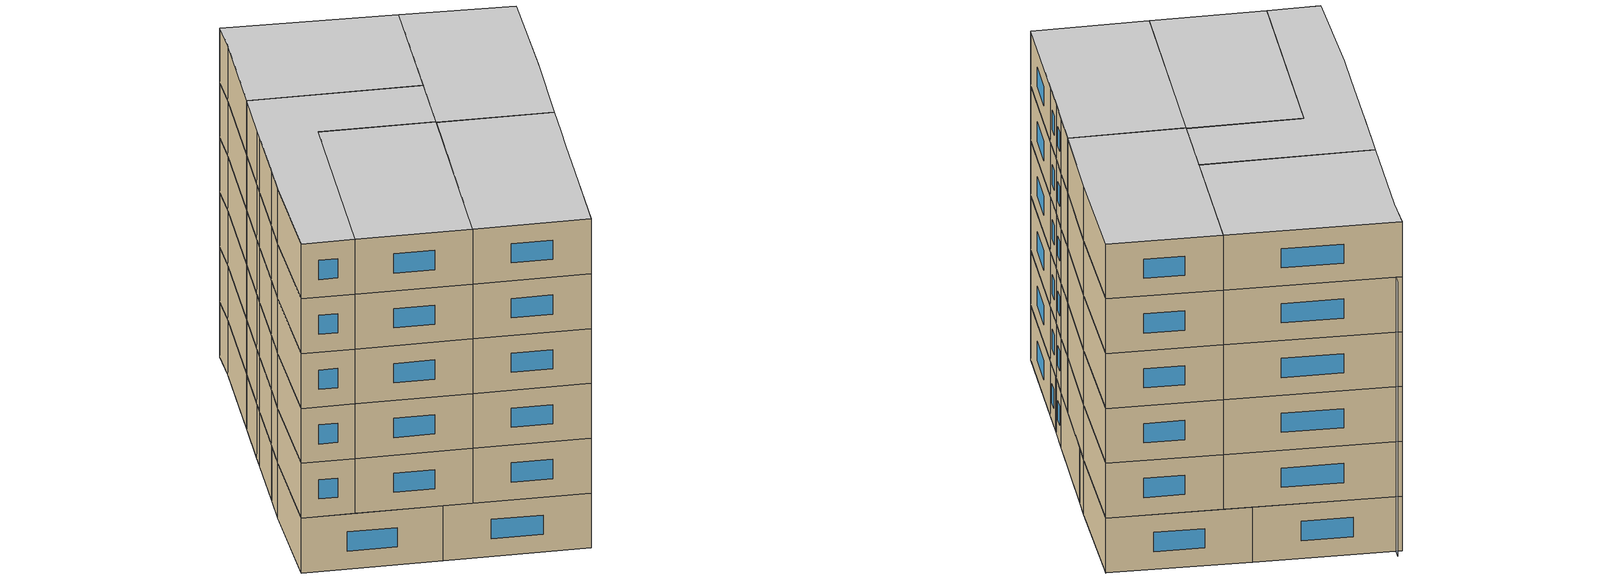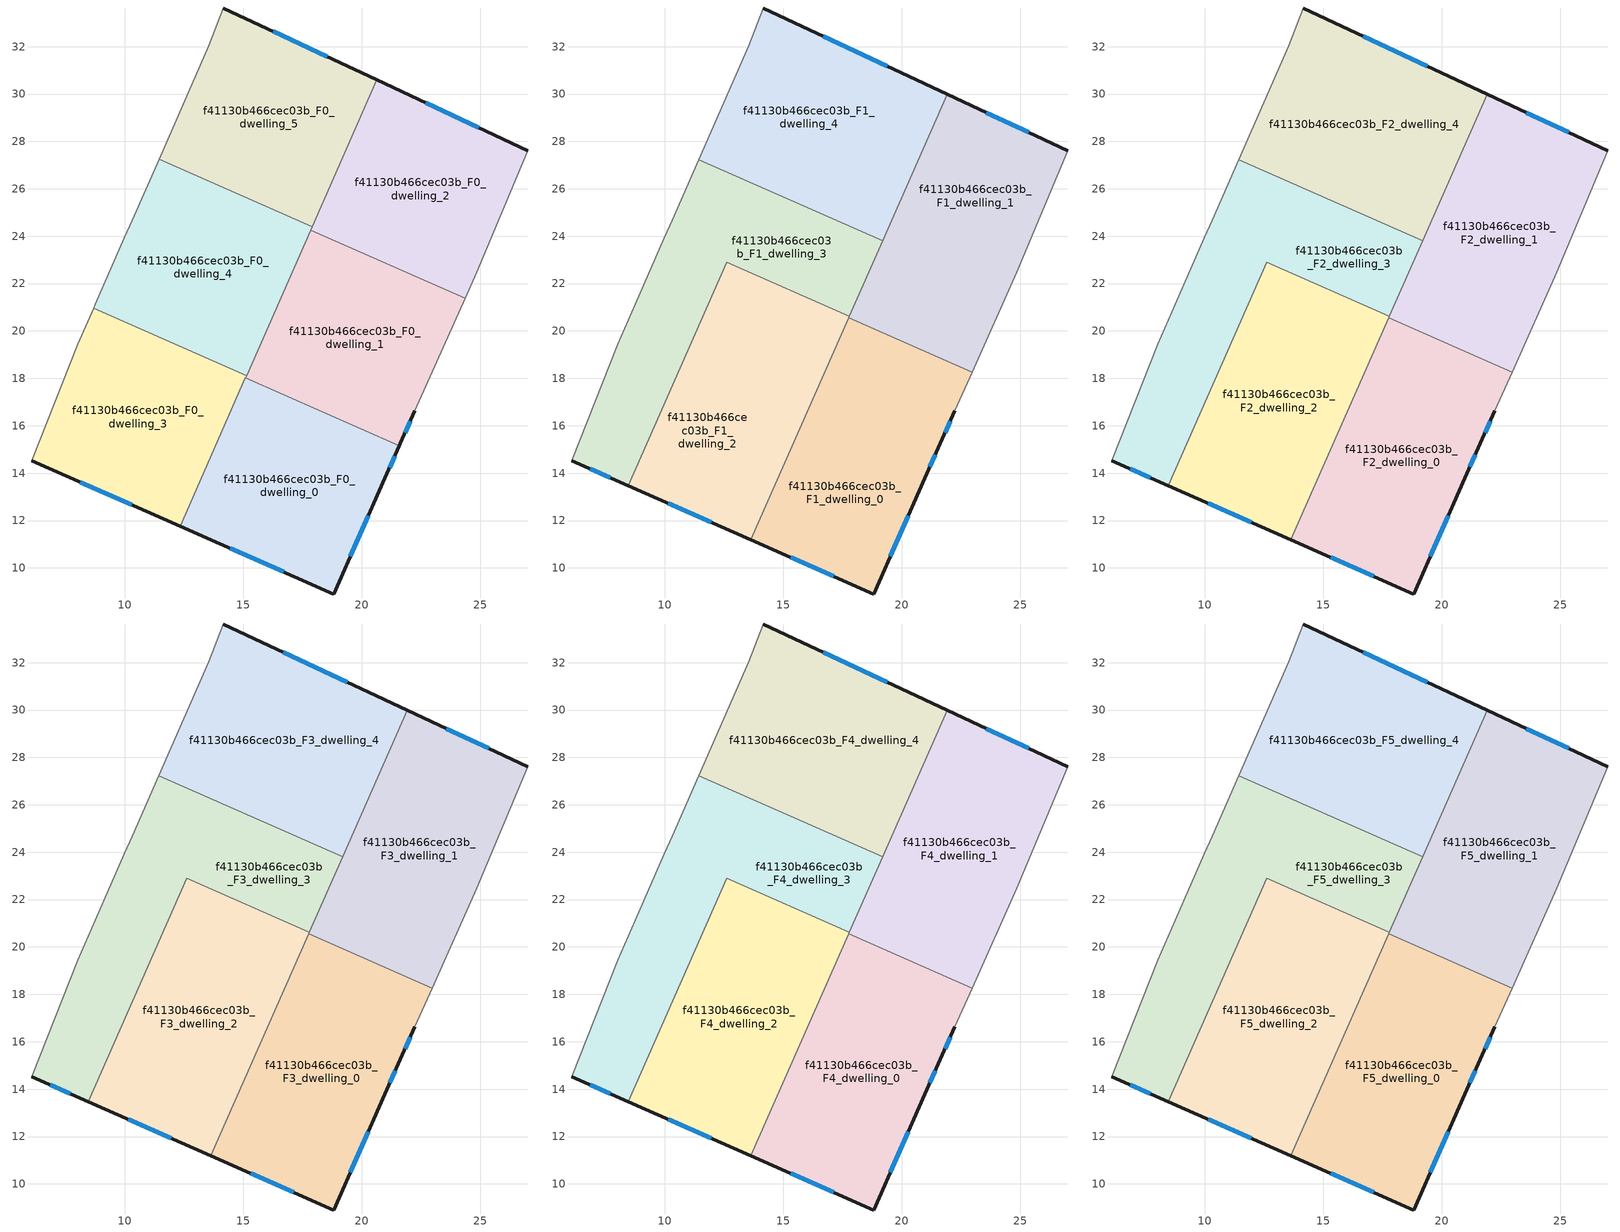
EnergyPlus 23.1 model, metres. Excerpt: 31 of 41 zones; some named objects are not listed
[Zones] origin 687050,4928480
f41130b466cec03b_F0_dwelling_0
 floor ground (EU_floor_Construction): 21.59,15.16 20.98,13.78 18.83,8.9 12.34,11.76 15.1,18.02 z0
 wall outside (EU_wall_Construction): 12.34,11.76 18.83,8.9 20.98,13.78 21.59,15.16 z0:3
 wall to f41130b466cec03b_F0_dwelling_1 (EU_wall_Construction): 21.59,15.16 15.1,18.02 z0:3
 wall to f41130b466cec03b_F0_dwelling_3 (EU_wall_Construction): 15.1,18.02 12.34,11.76 z0:3
 window (EU_Window_Construction): 21.18,14.23 21.39,14.71 / 19.53,10.49 20.28,12.19 / 14.45,10.83 16.72,9.83 z0.98:2.02
f41130b466cec03b_F0_dwelling_1
 floor ground (EU_floor_Construction): 24.37,21.39 22.25,16.63 21.64,15.27 21.59,15.16 15.1,18.02 17.85,24.26 z0
 wall outside (EU_wall_Construction): 21.59,15.16 21.64,15.27 22.25,16.63 z0:3
 wall to f41130b466cec03b_F0_dwelling_2 (EU_wall_Construction): 24.37,21.39 17.85,24.26 z0:3
 wall adiabatic (EU_wall_Construction): 22.25,16.63 24.37,21.39 z0:3
 wall to f41130b466cec03b_F0_dwelling_4 (EU_wall_Construction): 17.85,24.26 15.15,18.12 z0:3
 wall to f41130b466cec03b_F0_dwelling_3 (EU_wall_Construction): 15.15,18.12 15.1,18.02 z0:3
 window (EU_Window_Construction): 21.84,15.71 22.05,16.19 z0.98:2.02
f41130b466cec03b_F0_dwelling_2
 floor ground (EU_floor_Construction): 27.01,27.61 24.85,22.48 24.37,21.39 17.85,24.26 20.65,30.59 z0
 wall outside (EU_wall_Construction): 27.01,27.61 20.65,30.59 z0:3
 wall adiabatic (EU_wall_Construction): 24.37,21.39 24.85,22.48 27.01,27.61 z0:3
 wall to f41130b466cec03b_F0_dwelling_5 (EU_wall_Construction): 20.65,30.59 17.92,24.4 z0:3
 wall to f41130b466cec03b_F0_dwelling_4 (EU_wall_Construction): 17.92,24.4 17.85,24.26 z0:3
 window (EU_Window_Construction): 24.94,28.58 22.72,29.62 z0.98:2.02
f41130b466cec03b_F0_dwelling_3
 floor ground (EU_floor_Construction): 15.15,18.12 12.34,11.76 6.08,14.52 8.02,19.45 8.69,20.96 z0
 wall outside (EU_wall_Construction): 6.08,14.52 12.34,11.76 z0:3
 wall adiabatic (EU_wall_Construction): 8.69,20.96 8.02,19.45 6.08,14.52 z0:3
 wall to f41130b466cec03b_F0_dwelling_4 (EU_wall_Construction): 15.15,18.12 8.69,20.96 z0:3
 window (EU_Window_Construction): 8.12,13.62 10.31,12.66 z0.98:2.02
f41130b466cec03b_F0_dwelling_4
 floor ground (EU_floor_Construction): 17.92,24.4 15.15,18.12 8.69,20.96 8.76,21.12 9.99,23.94 10.32,24.68 11.45,27.25 z0
 wall adiabatic (EU_wall_Construction): 11.45,27.25 10.32,24.68 9.99,23.94 8.76,21.12 8.69,20.96 z0:3
 wall to f41130b466cec03b_F0_dwelling_5 (EU_wall_Construction): 17.92,24.4 11.45,27.25 z0:3
f41130b466cec03b_F0_dwelling_5
 floor ground (EU_floor_Construction): 20.65,30.59 17.92,24.4 11.45,27.25 13.55,32.03 14.17,33.63 z0
 wall outside (EU_wall_Construction): 20.65,30.59 14.17,33.63 z0:3
 wall adiabatic (EU_wall_Construction): 14.17,33.63 13.55,32.03 11.45,27.25 z0:3
 window (EU_Window_Construction): 18.54,31.58 16.28,32.64 z0.98:2.02
f41130b466cec03b_F1_dwelling_0
 floor to f41130b466cec03b_F0_dwelling_0 (EU_floor_Construction): 21.59,15.16 20.98,13.78 18.83,8.9 13.64,11.19 16.4,17.45 z3
 floor to f41130b466cec03b_F0_dwelling_1 (EU_floor_Construction): 22.98,18.27 22.25,16.63 21.64,15.27 21.59,15.16 16.4,17.45 17.77,20.56 z3
 wall outside (EU_wall_Construction): 13.64,11.19 18.83,8.9 20.98,13.78 21.64,15.27 22.25,16.63 z3:6
 wall to f41130b466cec03b_F1_dwelling_1 (EU_wall_Construction): 22.98,18.26 17.77,20.56 z3:6
 wall adiabatic (EU_wall_Construction): 22.25,16.63 22.98,18.26 z3:6
 wall to f41130b466cec03b_F1_dwelling_2 (EU_wall_Construction): 17.77,20.56 13.64,11.19 z3:6
 window (EU_Window_Construction): 21.2,14.26 21.43,14.79 / 19.53,10.49 20.28,12.19 / 15.33,10.45 17.14,9.64 / 21.84,15.71 22.05,16.19 z3.98:5.02
f41130b466cec03b_F1_dwelling_1
 floor to f41130b466cec03b_F0_dwelling_1 (EU_floor_Construction): 24.37,21.39 22.98,18.27 17.77,20.56 19.15,23.69 z3
 floor to f41130b466cec03b_F0_dwelling_2 (EU_floor_Construction): 27.01,27.61 24.85,22.48 24.37,21.39 19.15,23.69 21.93,29.99 z3
 wall outside (EU_wall_Construction): 27.01,27.61 21.93,29.99 z3:6
 wall adiabatic (EU_wall_Construction): 22.98,18.26 24.85,22.48 27.01,27.61 z3:6
 wall to f41130b466cec03b_F1_dwelling_4 (EU_wall_Construction): 21.93,29.99 19.2,23.82 z3:6
 wall to f41130b466cec03b_F1_dwelling_3 (EU_wall_Construction): 19.2,23.82 17.8,20.62 z3:6
 wall to f41130b466cec03b_F1_dwelling_2 (EU_wall_Construction): 17.8,20.62 17.77,20.56 z3:6
 window (EU_Window_Construction): 25.36,28.39 23.58,29.22 z3.98:5.02
f41130b466cec03b_F1_dwelling_2
 floor to f41130b466cec03b_F0_dwelling_3 (EU_floor_Construction): 15.15,18.12 12.34,11.76 8.47,13.47 11.28,19.83 z3
 floor to f41130b466cec03b_F0_dwelling_0 (EU_floor_Construction): 16.4,17.45 13.64,11.19 12.34,11.76 15.1,18.02 z3
 floor to f41130b466cec03b_F0_dwelling_4 (EU_floor_Construction): 16.5,21.19 15.15,18.12 11.28,19.83 12.63,22.9 z3
 floor to f41130b466cec03b_F0_dwelling_1 (EU_floor_Construction): 17.8,20.62 16.4,17.45 15.1,18.02 16.5,21.19 z3
 wall outside (EU_wall_Construction): 8.47,13.47 13.64,11.19 z3:6
 wall to f41130b466cec03b_F1_dwelling_3 (EU_wall_Construction): 17.8,20.62 12.63,22.9 8.47,13.47 z3:6
 window (EU_Window_Construction): 10.15,12.73 11.96,11.93 z3.98:5.02
f41130b466cec03b_F1_dwelling_3
 floor to f41130b466cec03b_F0_dwelling_4 (EU_floor_Construction): 17.91,24.39 16.5,21.19 12.63,22.9 11.28,19.83 8.69,20.96 8.76,21.12 9.99,23.94 10.32,24.68 11.45,27.24 z3
 floor to f41130b466cec03b_F0_dwelling_3 (EU_floor_Construction): 11.28,19.83 8.47,13.47 6.08,14.52 8.02,19.45 8.69,20.96 z3
 floor to f41130b466cec03b_F0_dwelling_1 (EU_floor_Construction): 19.15,23.69 17.8,20.62 16.5,21.19 17.85,24.26 z3
 floor to f41130b466cec03b_F0_dwelling_2 (EU_floor_Construction): 19.2,23.82 19.15,23.69 17.85,24.26 17.91,24.39 z3
 wall outside (EU_wall_Construction): 6.08,14.52 8.47,13.47 z3:6
 wall adiabatic (EU_wall_Construction): 11.45,27.24 10.32,24.68 9.99,23.94 8.76,21.12 8.02,19.45 6.08,14.52 z3:6
 wall to f41130b466cec03b_F1_dwelling_4 (EU_wall_Construction): 19.2,23.82 11.45,27.24 z3:6
 window (EU_Window_Construction): 6.86,14.18 7.7,13.81 z3.98:5.02
f41130b466cec03b_F1_dwelling_4
 floor to f41130b466cec03b_F0_dwelling_2 (EU_floor_Construction): 21.93,29.99 19.2,23.82 17.91,24.39 20.65,30.59 z3
 floor to f41130b466cec03b_F0_dwelling_5 (EU_floor_Construction): 20.65,30.59 17.92,24.4 11.45,27.25 13.55,32.03 14.17,33.63 z3
 floor to f41130b466cec03b_F0_dwelling_4 (EU_floor_Construction): 17.92,24.4 17.91,24.39 11.45,27.24 11.45,27.25 z3
 wall outside (EU_wall_Construction): 21.93,29.99 14.17,33.63 z3:6
 wall adiabatic (EU_wall_Construction): 14.17,33.63 13.55,32.03 11.45,27.24 z3:6
 window (EU_Window_Construction): 19.41,31.18 16.69,32.45 z3.98:5.02
f41130b466cec03b_F2_dwelling_0
 floor to f41130b466cec03b_F1_dwelling_0 (EU_floor_Construction): 22.98,18.26 22.25,16.63 21.64,15.27 20.98,13.78 18.83,8.9 13.64,11.19 17.77,20.56 z6
 wall outside (EU_wall_Construction): 13.64,11.19 18.83,8.9 20.98,13.78 21.64,15.27 22.25,16.63 z6:9
 wall to f41130b466cec03b_F2_dwelling_1 (EU_wall_Construction): 22.98,18.26 17.77,20.56 z6:9
 wall adiabatic (EU_wall_Construction): 22.25,16.63 22.98,18.26 z6:9
 wall to f41130b466cec03b_F2_dwelling_2 (EU_wall_Construction): 17.77,20.56 13.64,11.19 z6:9
 window (EU_Window_Construction): 21.2,14.26 21.43,14.79 / 19.53,10.49 20.28,12.19 / 15.33,10.45 17.14,9.64 / 21.84,15.71 22.05,16.19 z6.98:8.02
f41130b466cec03b_F2_dwelling_1
 floor to f41130b466cec03b_F1_dwelling_1 (EU_floor_Construction): 27.01,27.61 24.85,22.48 22.98,18.26 17.77,20.56 21.93,29.99 z6
 wall outside (EU_wall_Construction): 27.01,27.61 21.93,29.99 z6:9
 wall adiabatic (EU_wall_Construction): 22.98,18.26 24.85,22.48 27.01,27.61 z6:9
 wall to f41130b466cec03b_F2_dwelling_4 (EU_wall_Construction): 21.93,29.99 19.2,23.82 z6:9
 wall to f41130b466cec03b_F2_dwelling_3 (EU_wall_Construction): 19.2,23.82 17.8,20.62 z6:9
 wall to f41130b466cec03b_F2_dwelling_2 (EU_wall_Construction): 17.8,20.62 17.77,20.56 z6:9
 window (EU_Window_Construction): 25.36,28.39 23.58,29.22 z6.98:8.02
f41130b466cec03b_F2_dwelling_2
 floor to f41130b466cec03b_F1_dwelling_2 (EU_floor_Construction): 17.8,20.62 13.64,11.19 8.47,13.47 12.63,22.9 z6
 wall outside (EU_wall_Construction): 8.47,13.47 13.64,11.19 z6:9
 wall to f41130b466cec03b_F2_dwelling_3 (EU_wall_Construction): 17.8,20.62 12.63,22.9 8.47,13.47 z6:9
 window (EU_Window_Construction): 10.15,12.73 11.96,11.93 z6.98:8.02
f41130b466cec03b_F2_dwelling_3
 floor to f41130b466cec03b_F1_dwelling_3 (EU_floor_Construction): 19.2,23.82 17.8,20.62 12.63,22.9 8.47,13.47 6.08,14.52 8.02,19.45 8.76,21.12 9.99,23.94 10.32,24.68 11.45,27.24 z6
 wall outside (EU_wall_Construction): 6.08,14.52 8.47,13.47 z6:9
 wall adiabatic (EU_wall_Construction): 11.45,27.24 10.32,24.68 9.99,23.94 8.76,21.12 8.02,19.45 6.08,14.52 z6:9
 wall to f41130b466cec03b_F2_dwelling_4 (EU_wall_Construction): 19.2,23.82 11.45,27.24 z6:9
 window (EU_Window_Construction): 6.86,14.18 7.7,13.81 z6.98:8.02
f41130b466cec03b_F2_dwelling_4
 floor to f41130b466cec03b_F1_dwelling_4 (EU_floor_Construction): 21.93,29.99 19.2,23.82 11.45,27.24 13.55,32.03 14.17,33.63 z6
 wall outside (EU_wall_Construction): 21.93,29.99 14.17,33.63 z6:9
 wall adiabatic (EU_wall_Construction): 14.17,33.63 13.55,32.03 11.45,27.24 z6:9
 window (EU_Window_Construction): 19.41,31.18 16.69,32.45 z6.98:8.02
f41130b466cec03b_F3_dwelling_0
 floor to f41130b466cec03b_F2_dwelling_0 (EU_floor_Construction): 22.98,18.26 22.25,16.63 21.64,15.27 20.98,13.78 18.83,8.9 13.64,11.19 17.77,20.56 z9
 wall outside (EU_wall_Construction): 13.64,11.19 18.83,8.9 20.98,13.78 21.64,15.27 22.25,16.63 z9:12
 wall to f41130b466cec03b_F3_dwelling_1 (EU_wall_Construction): 22.98,18.26 17.77,20.56 z9:12
 wall adiabatic (EU_wall_Construction): 22.25,16.63 22.98,18.26 z9:12
 wall to f41130b466cec03b_F3_dwelling_2 (EU_wall_Construction): 17.77,20.56 13.64,11.19 z9:12
 window (EU_Window_Construction): 21.2,14.26 21.43,14.79 / 19.53,10.49 20.28,12.19 / 15.33,10.45 17.14,9.64 / 21.84,15.71 22.05,16.19 z9.98:11.02
f41130b466cec03b_F3_dwelling_1
 floor to f41130b466cec03b_F2_dwelling_1 (EU_floor_Construction): 27.01,27.61 24.85,22.48 22.98,18.26 17.77,20.56 21.93,29.99 z9
 wall outside (EU_wall_Construction): 27.01,27.61 21.93,29.99 z9:12
 wall adiabatic (EU_wall_Construction): 22.98,18.26 24.85,22.48 27.01,27.61 z9:12
 wall to f41130b466cec03b_F3_dwelling_4 (EU_wall_Construction): 21.93,29.99 19.2,23.82 z9:12
 wall to f41130b466cec03b_F3_dwelling_3 (EU_wall_Construction): 19.2,23.82 17.8,20.62 z9:12
 wall to f41130b466cec03b_F3_dwelling_2 (EU_wall_Construction): 17.8,20.62 17.77,20.56 z9:12
 window (EU_Window_Construction): 25.36,28.39 23.58,29.22 z9.98:11.02
f41130b466cec03b_F3_dwelling_2
 floor to f41130b466cec03b_F2_dwelling_2 (EU_floor_Construction): 17.8,20.62 13.64,11.19 8.47,13.47 12.63,22.9 z9
 wall outside (EU_wall_Construction): 8.47,13.47 13.64,11.19 z9:12
 wall to f41130b466cec03b_F3_dwelling_3 (EU_wall_Construction): 17.8,20.62 12.63,22.9 8.47,13.47 z9:12
 window (EU_Window_Construction): 10.15,12.73 11.96,11.93 z9.98:11.02
f41130b466cec03b_F3_dwelling_3
 floor to f41130b466cec03b_F2_dwelling_3 (EU_floor_Construction): 19.2,23.82 17.8,20.62 12.63,22.9 8.47,13.47 6.08,14.52 8.02,19.45 8.76,21.12 9.99,23.94 10.32,24.68 11.45,27.24 z9
 wall outside (EU_wall_Construction): 6.08,14.52 8.47,13.47 z9:12
 wall adiabatic (EU_wall_Construction): 11.45,27.24 10.32,24.68 9.99,23.94 8.76,21.12 8.02,19.45 6.08,14.52 z9:12
 wall to f41130b466cec03b_F3_dwelling_4 (EU_wall_Construction): 19.2,23.82 11.45,27.24 z9:12
 window (EU_Window_Construction): 6.86,14.18 7.7,13.81 z9.98:11.02
f41130b466cec03b_F3_dwelling_4
 floor to f41130b466cec03b_F2_dwelling_4 (EU_floor_Construction): 21.93,29.99 19.2,23.82 11.45,27.24 13.55,32.03 14.17,33.63 z9
 wall outside (EU_wall_Construction): 21.93,29.99 14.17,33.63 z9:12
 wall adiabatic (EU_wall_Construction): 14.17,33.63 13.55,32.03 11.45,27.24 z9:12
 window (EU_Window_Construction): 19.41,31.18 16.69,32.45 z9.98:11.02
f41130b466cec03b_F4_dwelling_0
 floor to f41130b466cec03b_F3_dwelling_0 (EU_floor_Construction): 22.98,18.26 22.25,16.63 21.64,15.27 20.98,13.78 18.83,8.9 13.64,11.19 17.77,20.56 z12
 wall outside (EU_wall_Construction): 13.64,11.19 18.83,8.9 20.98,13.78 21.64,15.27 22.25,16.63 z12:15
 wall to f41130b466cec03b_F4_dwelling_1 (EU_wall_Construction): 22.98,18.26 17.77,20.56 z12:15
 wall adiabatic (EU_wall_Construction): 22.25,16.63 22.98,18.26 z12:15
 wall to f41130b466cec03b_F4_dwelling_2 (EU_wall_Construction): 17.77,20.56 13.64,11.19 z12:15
 window (EU_Window_Construction): 21.2,14.26 21.43,14.79 / 19.53,10.49 20.28,12.19 / 15.33,10.45 17.14,9.64 / 21.84,15.71 22.05,16.19 z12.98:14.02
f41130b466cec03b_F4_dwelling_1
 floor to f41130b466cec03b_F3_dwelling_1 (EU_floor_Construction): 27.01,27.61 24.85,22.48 22.98,18.26 17.77,20.56 21.93,29.99 z12
 wall outside (EU_wall_Construction): 27.01,27.61 21.93,29.99 z12:15
 wall adiabatic (EU_wall_Construction): 22.98,18.26 24.85,22.48 27.01,27.61 z12:15
 wall to f41130b466cec03b_F4_dwelling_4 (EU_wall_Construction): 21.93,29.99 19.2,23.82 z12:15
 wall to f41130b466cec03b_F4_dwelling_3 (EU_wall_Construction): 19.2,23.82 17.8,20.62 z12:15
 wall to f41130b466cec03b_F4_dwelling_2 (EU_wall_Construction): 17.8,20.62 17.77,20.56 z12:15
 window (EU_Window_Construction): 25.36,28.39 23.58,29.22 z12.98:14.02
f41130b466cec03b_F4_dwelling_2
 floor to f41130b466cec03b_F3_dwelling_2 (EU_floor_Construction): 17.8,20.62 13.64,11.19 8.47,13.47 12.63,22.9 z12
 wall outside (EU_wall_Construction): 8.47,13.47 13.64,11.19 z12:15
 wall to f41130b466cec03b_F4_dwelling_3 (EU_wall_Construction): 17.8,20.62 12.63,22.9 8.47,13.47 z12:15
 window (EU_Window_Construction): 10.15,12.73 11.96,11.93 z12.98:14.02
f41130b466cec03b_F4_dwelling_3
 floor to f41130b466cec03b_F3_dwelling_3 (EU_floor_Construction): 19.2,23.82 17.8,20.62 12.63,22.9 8.47,13.47 6.08,14.52 8.02,19.45 8.76,21.12 9.99,23.94 10.32,24.68 11.45,27.24 z12
 wall outside (EU_wall_Construction): 6.08,14.52 8.47,13.47 z12:15
 wall adiabatic (EU_wall_Construction): 11.45,27.24 10.32,24.68 9.99,23.94 8.76,21.12 8.02,19.45 6.08,14.52 z12:15
 wall to f41130b466cec03b_F4_dwelling_4 (EU_wall_Construction): 19.2,23.82 11.45,27.24 z12:15
 window (EU_Window_Construction): 6.86,14.18 7.7,13.81 z12.98:14.02
f41130b466cec03b_F4_dwelling_4
 floor to f41130b466cec03b_F3_dwelling_4 (EU_floor_Construction): 21.93,29.99 19.2,23.82 11.45,27.24 13.55,32.03 14.17,33.63 z12
 wall outside (EU_wall_Construction): 21.93,29.99 14.17,33.63 z12:15
 wall adiabatic (EU_wall_Construction): 14.17,33.63 13.55,32.03 11.45,27.24 z12:15
 window (EU_Window_Construction): 19.41,31.18 16.69,32.45 z12.98:14.02
f41130b466cec03b_F5_dwelling_0
 floor to f41130b466cec03b_F4_dwelling_0 (EU_floor_Construction): 22.98,18.26 22.25,16.63 21.64,15.27 20.98,13.78 18.83,8.9 13.64,11.19 17.77,20.56 z15
 wall outside (EU_wall_Construction): 13.64,11.19 18.83,8.9 20.98,13.78 21.64,15.27 22.25,16.63 z15:18
 wall to f41130b466cec03b_F5_dwelling_1 (EU_wall_Construction): 22.98,18.26 17.77,20.56 z15:18
 wall adiabatic (EU_wall_Construction): 22.25,16.63 22.98,18.26 z15:18
 wall to f41130b466cec03b_F5_dwelling_2 (EU_wall_Construction): 17.77,20.56 13.64,11.19 z15:18
 window (EU_Window_Construction): 21.2,14.26 21.43,14.79 / 19.53,10.49 20.28,12.19 / 15.33,10.45 17.14,9.64 / 21.84,15.71 22.05,16.19 z15.98:17.02
 ceiling to f41130b466cec03b_F6_dwelling_0 (EU_floor_Construction): 18.83,8.9 20.98,13.78 21.64,15.27 22.25,16.63 22.98,18.26 17.77,20.56 13.64,11.19 z18
f41130b466cec03b_F5_dwelling_1
 floor to f41130b466cec03b_F4_dwelling_1 (EU_floor_Construction): 27.01,27.61 24.85,22.48 22.98,18.26 17.77,20.56 21.93,29.99 z15
 wall outside (EU_wall_Construction): 27.01,27.61 21.93,29.99 z15:18
 wall adiabatic (EU_wall_Construction): 22.98,18.26 24.85,22.48 27.01,27.61 z15:18
 wall to f41130b466cec03b_F5_dwelling_4 (EU_wall_Construction): 21.93,29.99 19.2,23.82 z15:18
 wall to f41130b466cec03b_F5_dwelling_3 (EU_wall_Construction): 19.2,23.82 17.8,20.62 z15:18
 wall to f41130b466cec03b_F5_dwelling_2 (EU_wall_Construction): 17.8,20.62 17.77,20.56 z15:18
 window (EU_Window_Construction): 25.36,28.39 23.58,29.22 z15.98:17.02
 ceiling to f41130b466cec03b_F6_dwelling_1 (EU_floor_Construction): 22.98,18.26 24.85,22.48 27.01,27.61 21.93,29.99 17.77,20.56 z18
f41130b466cec03b_F5_dwelling_2
 floor to f41130b466cec03b_F4_dwelling_2 (EU_floor_Construction): 17.8,20.62 13.64,11.19 8.47,13.47 12.63,22.9 z15
 wall outside (EU_wall_Construction): 8.47,13.47 13.64,11.19 z15:18
 wall to f41130b466cec03b_F5_dwelling_3 (EU_wall_Construction): 17.8,20.62 12.63,22.9 8.47,13.47 z15:18
 window (EU_Window_Construction): 10.15,12.73 11.96,11.93 z15.98:17.02
 ceiling to f41130b466cec03b_F6_dwelling_2 (EU_floor_Construction): 13.64,11.19 17.8,20.62 12.63,22.9 8.47,13.47 z18
f41130b466cec03b_F5_dwelling_3
 floor to f41130b466cec03b_F4_dwelling_3 (EU_floor_Construction): 19.2,23.82 17.8,20.62 12.63,22.9 8.47,13.47 6.08,14.52 8.02,19.45 8.76,21.12 9.99,23.94 10.32,24.68 11.45,27.24 z15
 wall outside (EU_wall_Construction): 6.08,14.52 8.47,13.47 z15:18
 wall adiabatic (EU_wall_Construction): 11.45,27.24 10.32,24.68 9.99,23.94 8.76,21.12 8.02,19.45 6.08,14.52 z15:18
 wall to f41130b466cec03b_F5_dwelling_4 (EU_wall_Construction): 19.2,23.82 11.45,27.24 z15:18
 window (EU_Window_Construction): 6.86,14.18 7.7,13.81 z15.98:17.02
 ceiling to f41130b466cec03b_F6_dwelling_3 (EU_floor_Construction): 17.8,20.62 19.2,23.82 11.45,27.24 10.32,24.68 9.99,23.94 8.76,21.12 8.02,19.45 6.08,14.52 8.47,13.47 12.63,22.9 z18
f41130b466cec03b_F5_dwelling_4
 floor to f41130b466cec03b_F4_dwelling_4 (EU_floor_Construction): 21.93,29.99 19.2,23.82 11.45,27.24 13.55,32.03 14.17,33.63 z15
 wall outside (EU_wall_Construction): 21.93,29.99 14.17,33.63 z15:18
 wall adiabatic (EU_wall_Construction): 14.17,33.63 13.55,32.03 11.45,27.24 z15:18
 window (EU_Window_Construction): 19.41,31.18 16.69,32.45 z15.98:17.02
 ceiling to f41130b466cec03b_F6_dwelling_4 (EU_floor_Construction): 19.2,23.82 21.93,29.99 14.17,33.63 13.55,32.03 11.45,27.24 z18
shading: 22.07,16.71 27.01,27.61 / 14.64,33.95 6.08,14.52 z0:15
[Building]
EU S2 Campaign: North Axis=0; Terrain=City; Solar Distribution=FullExterior
[Site:Location]
Bologna: Latitude=44.5; Longitude=11.25; Time Zone=1; Elevation=37
[SizingPeriod:WeatherFileDays]
AnnualSizingPeriod: Begin Month=1; Begin Day of Month=1; End Month=12; End Day of Month=31; Day of Week for Start Day=Monday; Use Weather File Daylight Saving Period=No; Use Weather File Rain and Snow Indicators=No
[MATERIAL]
EU_InternalMass_Material: Roughness=MediumRough; Thickness=0.1; Conductivity=1; Density=1800; Specific Heat=900; Thermal Absorptance=0.9; Solar Absorptance=0.7; Visible Absorptance=0.7
[MATERIAL:NOMASS] Roughness=MediumRough; Thermal Absorptance=0.9; Solar Absorptance=0.7; Visible Absorptance=0.7
Name | Thermal Resistance
EU_wall_NoMass | 0.905828
EU_floor_NoMass | 0.67114
[WINDOWMATERIAL:SIMPLEGLAZINGSYSTEM]
EU_Window_SimpleGlazing: UFactor=4.52486; Solar Heat Gain Coefficient=0.85; Visible Transmittance=0.85
[CONSTRUCTION]
EU_wall_Construction: EU_wall_NoMass
EU_floor_Construction: EU_floor_NoMass
EU_Window_Construction: EU_Window_SimpleGlazing
EU_InternalMass_Construction: EU_InternalMass_Material
[ZONE] Type=1; Multiplier=1; Ceiling Height=autocalculate; Floor Area=autocalculate; Part of Total Floor Area=Yes
Name | Volume
f41130b466cec03b_F0_dwelling_0 | 145.415
f41130b466cec03b_F1_dwelling_0; f41130b466cec03b_F2_dwelling_0; f41130b466cec03b_F3_dwelling_0; f41130b466cec03b_F4_dwelling_0; f41130b466cec03b_F5_dwelling_0 | 174.505
f41130b466cec03b_F0_dwelling_1 | 145.414
f41130b466cec03b_F1_dwelling_1; f41130b466cec03b_F2_dwelling_1; f41130b466cec03b_F3_dwelling_1; f41130b466cec03b_F4_dwelling_1; f41130b466cec03b_F5_dwelling_1 | 174.495
f41130b466cec03b_F0_dwelling_2 | 145.418
f41130b466cec03b_F1_dwelling_2; f41130b466cec03b_F2_dwelling_2; f41130b466cec03b_F3_dwelling_2; f41130b466cec03b_F4_dwelling_2; f41130b466cec03b_F5_dwelling_2 | 174.511
f41130b466cec03b_F0_dwelling_3 | 145.429
f41130b466cec03b_F1_dwelling_3; f41130b466cec03b_F2_dwelling_3; f41130b466cec03b_F3_dwelling_3; f41130b466cec03b_F4_dwelling_3; f41130b466cec03b_F5_dwelling_3 | 174.5
f41130b466cec03b_F0_dwelling_4; f41130b466cec03b_F0_dwelling_5 | 145.427
f41130b466cec03b_F1_dwelling_4; f41130b466cec03b_F2_dwelling_4; f41130b466cec03b_F3_dwelling_4; f41130b466cec03b_F4_dwelling_4; f41130b466cec03b_F5_dwelling_4 | 174.507
[INTERNALMASS] Construction=EU_InternalMass_Construction
Name | Zone or ZoneList | Surface Area
f41130b466cec03b_F0_dwelling_0_EU_InternalMass | f41130b466cec03b_F0_dwelling_0 | 48.4717
f41130b466cec03b_F0_dwelling_1_EU_InternalMass | f41130b466cec03b_F0_dwelling_1 | 48.4714
f41130b466cec03b_F0_dwelling_2_EU_InternalMass | f41130b466cec03b_F0_dwelling_2 | 48.4726
f41130b466cec03b_F0_dwelling_3_EU_InternalMass | f41130b466cec03b_F0_dwelling_3 | 48.4761
f41130b466cec03b_F0_dwelling_4_EU_InternalMass | f41130b466cec03b_F0_dwelling_4 | 48.4763
f41130b466cec03b_F0_dwelling_5_EU_InternalMass | f41130b466cec03b_F0_dwelling_5 | 48.4758
f41130b466cec03b_F1_dwelling_0_EU_InternalMass | f41130b466cec03b_F1_dwelling_0 | 58.1692
f41130b466cec03b_F1_dwelling_1_EU_InternalMass | f41130b466cec03b_F1_dwelling_1 | 58.1653
f41130b466cec03b_F1_dwelling_2_EU_InternalMass | f41130b466cec03b_F1_dwelling_2 | 58.1724
f41130b466cec03b_F1_dwelling_3_EU_InternalMass | f41130b466cec03b_F1_dwelling_3 | 58.1665
f41130b466cec03b_F1_dwelling_4_EU_InternalMass | f41130b466cec03b_F1_dwelling_4 | 58.1682
f41130b466cec03b_F2_dwelling_0_EU_InternalMass | f41130b466cec03b_F2_dwelling_0 | 58.1692
f41130b466cec03b_F2_dwelling_1_EU_InternalMass | f41130b466cec03b_F2_dwelling_1 | 58.1653
f41130b466cec03b_F2_dwelling_2_EU_InternalMass | f41130b466cec03b_F2_dwelling_2 | 58.1724
f41130b466cec03b_F2_dwelling_3_EU_InternalMass | f41130b466cec03b_F2_dwelling_3 | 58.1665
f41130b466cec03b_F2_dwelling_4_EU_InternalMass | f41130b466cec03b_F2_dwelling_4 | 58.1682
f41130b466cec03b_F3_dwelling_0_EU_InternalMass | f41130b466cec03b_F3_dwelling_0 | 58.1692
f41130b466cec03b_F3_dwelling_1_EU_InternalMass | f41130b466cec03b_F3_dwelling_1 | 58.1653
f41130b466cec03b_F3_dwelling_2_EU_InternalMass | f41130b466cec03b_F3_dwelling_2 | 58.1724
f41130b466cec03b_F3_dwelling_3_EU_InternalMass | f41130b466cec03b_F3_dwelling_3 | 58.1665
f41130b466cec03b_F3_dwelling_4_EU_InternalMass | f41130b466cec03b_F3_dwelling_4 | 58.1682
f41130b466cec03b_F4_dwelling_0_EU_InternalMass | f41130b466cec03b_F4_dwelling_0 | 58.1692
f41130b466cec03b_F4_dwelling_1_EU_InternalMass | f41130b466cec03b_F4_dwelling_1 | 58.1653
f41130b466cec03b_F4_dwelling_2_EU_InternalMass | f41130b466cec03b_F4_dwelling_2 | 58.1724
f41130b466cec03b_F4_dwelling_3_EU_InternalMass | f41130b466cec03b_F4_dwelling_3 | 58.1665
f41130b466cec03b_F4_dwelling_4_EU_InternalMass | f41130b466cec03b_F4_dwelling_4 | 58.1682
f41130b466cec03b_F5_dwelling_0_EU_InternalMass | f41130b466cec03b_F5_dwelling_0 | 58.1692
f41130b466cec03b_F5_dwelling_1_EU_InternalMass | f41130b466cec03b_F5_dwelling_1 | 58.1653
f41130b466cec03b_F5_dwelling_2_EU_InternalMass | f41130b466cec03b_F5_dwelling_2 | 58.1724
f41130b466cec03b_F5_dwelling_3_EU_InternalMass | f41130b466cec03b_F5_dwelling_3 | 58.1665
f41130b466cec03b_F5_dwelling_4_EU_InternalMass | f41130b466cec03b_F5_dwelling_4 | 58.1682
[OTHEREQUIPMENT] Fuel Type=Electricity; Design Level Calculation Method=Watts/Area; Power per Zone Floor Area=1; Fraction Latent=0; Fraction Radiant=0; Fraction Lost=0; Carbon Dioxide Generation Rate=0; EndUse Subcategory=EU_Step8_InternalGains
Name | Zone or ZoneList or Space or SpaceList | Schedule
EU_Step8_InternalGain_f41130b466cec03b_F0_dwelling_0_f000 | f41130b466cec03b_F0_dwelling_0 | EU_Step8_GainSchedule_f41130b466cec03b_F0_dwelling_0_f000
EU_Step8_InternalGain_f41130b466cec03b_F0_dwelling_1_f000 | f41130b466cec03b_F0_dwelling_1 | EU_Step8_GainSchedule_f41130b466cec03b_F0_dwelling_1_f000
EU_Step8_InternalGain_f41130b466cec03b_F0_dwelling_2_f000 | f41130b466cec03b_F0_dwelling_2 | EU_Step8_GainSchedule_f41130b466cec03b_F0_dwelling_2_f000
EU_Step8_InternalGain_f41130b466cec03b_F0_dwelling_3_f000 | f41130b466cec03b_F0_dwelling_3 | EU_Step8_GainSchedule_f41130b466cec03b_F0_dwelling_3_f000
EU_Step8_InternalGain_f41130b466cec03b_F0_dwelling_4_f000 | f41130b466cec03b_F0_dwelling_4 | EU_Step8_GainSchedule_f41130b466cec03b_F0_dwelling_4_f000
EU_Step8_InternalGain_f41130b466cec03b_F0_dwelling_5_f000 | f41130b466cec03b_F0_dwelling_5 | EU_Step8_GainSchedule_f41130b466cec03b_F0_dwelling_5_f000
EU_Step8_InternalGain_f41130b466cec03b_F1_dwelling_0_f000 | f41130b466cec03b_F1_dwelling_0 | EU_Step8_GainSchedule_f41130b466cec03b_F1_dwelling_0_f000
EU_Step8_InternalGain_f41130b466cec03b_F1_dwelling_1_f000 | f41130b466cec03b_F1_dwelling_1 | EU_Step8_GainSchedule_f41130b466cec03b_F1_dwelling_1_f000
EU_Step8_InternalGain_f41130b466cec03b_F1_dwelling_2_f000 | f41130b466cec03b_F1_dwelling_2 | EU_Step8_GainSchedule_f41130b466cec03b_F1_dwelling_2_f000
EU_Step8_InternalGain_f41130b466cec03b_F1_dwelling_3_f000 | f41130b466cec03b_F1_dwelling_3 | EU_Step8_GainSchedule_f41130b466cec03b_F1_dwelling_3_f000
EU_Step8_InternalGain_f41130b466cec03b_F1_dwelling_4_f000 | f41130b466cec03b_F1_dwelling_4 | EU_Step8_GainSchedule_f41130b466cec03b_F1_dwelling_4_f000
EU_Step8_InternalGain_f41130b466cec03b_F2_dwelling_0_f000 | f41130b466cec03b_F2_dwelling_0 | EU_Step8_GainSchedule_f41130b466cec03b_F2_dwelling_0_f000
EU_Step8_InternalGain_f41130b466cec03b_F2_dwelling_1_f000 | f41130b466cec03b_F2_dwelling_1 | EU_Step8_GainSchedule_f41130b466cec03b_F2_dwelling_1_f000
EU_Step8_InternalGain_f41130b466cec03b_F2_dwelling_2_f000 | f41130b466cec03b_F2_dwelling_2 | EU_Step8_GainSchedule_f41130b466cec03b_F2_dwelling_2_f000
EU_Step8_InternalGain_f41130b466cec03b_F2_dwelling_3_f000 | f41130b466cec03b_F2_dwelling_3 | EU_Step8_GainSchedule_f41130b466cec03b_F2_dwelling_3_f000
EU_Step8_InternalGain_f41130b466cec03b_F2_dwelling_4_f000 | f41130b466cec03b_F2_dwelling_4 | EU_Step8_GainSchedule_f41130b466cec03b_F2_dwelling_4_f000
EU_Step8_InternalGain_f41130b466cec03b_F3_dwelling_0_f000 | f41130b466cec03b_F3_dwelling_0 | EU_Step8_GainSchedule_f41130b466cec03b_F3_dwelling_0_f000
EU_Step8_InternalGain_f41130b466cec03b_F3_dwelling_1_f000 | f41130b466cec03b_F3_dwelling_1 | EU_Step8_GainSchedule_f41130b466cec03b_F3_dwelling_1_f000
EU_Step8_InternalGain_f41130b466cec03b_F3_dwelling_2_f000 | f41130b466cec03b_F3_dwelling_2 | EU_Step8_GainSchedule_f41130b466cec03b_F3_dwelling_2_f000
EU_Step8_InternalGain_f41130b466cec03b_F3_dwelling_3_f000 | f41130b466cec03b_F3_dwelling_3 | EU_Step8_GainSchedule_f41130b466cec03b_F3_dwelling_3_f000
EU_Step8_InternalGain_f41130b466cec03b_F3_dwelling_4_f000 | f41130b466cec03b_F3_dwelling_4 | EU_Step8_GainSchedule_f41130b466cec03b_F3_dwelling_4_f000
EU_Step8_InternalGain_f41130b466cec03b_F4_dwelling_0_f000 | f41130b466cec03b_F4_dwelling_0 | EU_Step8_GainSchedule_f41130b466cec03b_F4_dwelling_0_f000
EU_Step8_InternalGain_f41130b466cec03b_F4_dwelling_1_f000 | f41130b466cec03b_F4_dwelling_1 | EU_Step8_GainSchedule_f41130b466cec03b_F4_dwelling_1_f000
EU_Step8_InternalGain_f41130b466cec03b_F4_dwelling_2_f000 | f41130b466cec03b_F4_dwelling_2 | EU_Step8_GainSchedule_f41130b466cec03b_F4_dwelling_2_f000
EU_Step8_InternalGain_f41130b466cec03b_F4_dwelling_3_f000 | f41130b466cec03b_F4_dwelling_3 | EU_Step8_GainSchedule_f41130b466cec03b_F4_dwelling_3_f000
EU_Step8_InternalGain_f41130b466cec03b_F4_dwelling_4_f000 | f41130b466cec03b_F4_dwelling_4 | EU_Step8_GainSchedule_f41130b466cec03b_F4_dwelling_4_f000
EU_Step8_InternalGain_f41130b466cec03b_F5_dwelling_0_f000 | f41130b466cec03b_F5_dwelling_0 | EU_Step8_GainSchedule_f41130b466cec03b_F5_dwelling_0_f000
EU_Step8_InternalGain_f41130b466cec03b_F5_dwelling_1_f000 | f41130b466cec03b_F5_dwelling_1 | EU_Step8_GainSchedule_f41130b466cec03b_F5_dwelling_1_f000
EU_Step8_InternalGain_f41130b466cec03b_F5_dwelling_2_f000 | f41130b466cec03b_F5_dwelling_2 | EU_Step8_GainSchedule_f41130b466cec03b_F5_dwelling_2_f000
EU_Step8_InternalGain_f41130b466cec03b_F5_dwelling_3_f000 | f41130b466cec03b_F5_dwelling_3 | EU_Step8_GainSchedule_f41130b466cec03b_F5_dwelling_3_f000
EU_Step8_InternalGain_f41130b466cec03b_F5_dwelling_4_f000 | f41130b466cec03b_F5_dwelling_4 | EU_Step8_GainSchedule_f41130b466cec03b_F5_dwelling_4_f000
[ZONEVENTILATION:DESIGNFLOWRATE] Schedule=EU_AlwaysOn; Design Flow Rate Calculation Method=AirChanges/Hour; Air Changes per Hour=0.73129; Ventilation Type=Natural; Fan Pressure Rise=0; Fan Total Efficiency=1; Constant Term Coefficient=1; Temperature Term Coefficient=0; Velocity Term Coefficient=0; Velocity Squared Term Coefficient=0; Minimum Indoor Temperature=-100; Maximum Indoor Temperature=100; Delta Temperature=-100; Minimum Outdoor Temperature=-100; Maximum Outdoor Temperature=100; Maximum Wind Speed=40
Name | Zone or ZoneList or Space or SpaceList
EU_ConstantAir_f41130b466cec03b_F0_dwelling_0 | f41130b466cec03b_F0_dwelling_0
EU_ConstantAir_f41130b466cec03b_F0_dwelling_1 | f41130b466cec03b_F0_dwelling_1
EU_ConstantAir_f41130b466cec03b_F0_dwelling_2 | f41130b466cec03b_F0_dwelling_2
EU_ConstantAir_f41130b466cec03b_F0_dwelling_3 | f41130b466cec03b_F0_dwelling_3
EU_ConstantAir_f41130b466cec03b_F0_dwelling_4 | f41130b466cec03b_F0_dwelling_4
EU_ConstantAir_f41130b466cec03b_F0_dwelling_5 | f41130b466cec03b_F0_dwelling_5
EU_ConstantAir_f41130b466cec03b_F1_dwelling_0 | f41130b466cec03b_F1_dwelling_0
EU_ConstantAir_f41130b466cec03b_F1_dwelling_1 | f41130b466cec03b_F1_dwelling_1
EU_ConstantAir_f41130b466cec03b_F1_dwelling_2 | f41130b466cec03b_F1_dwelling_2
EU_ConstantAir_f41130b466cec03b_F1_dwelling_3 | f41130b466cec03b_F1_dwelling_3
EU_ConstantAir_f41130b466cec03b_F1_dwelling_4 | f41130b466cec03b_F1_dwelling_4
EU_ConstantAir_f41130b466cec03b_F2_dwelling_0 | f41130b466cec03b_F2_dwelling_0
EU_ConstantAir_f41130b466cec03b_F2_dwelling_1 | f41130b466cec03b_F2_dwelling_1
EU_ConstantAir_f41130b466cec03b_F2_dwelling_2 | f41130b466cec03b_F2_dwelling_2
EU_ConstantAir_f41130b466cec03b_F2_dwelling_3 | f41130b466cec03b_F2_dwelling_3
EU_ConstantAir_f41130b466cec03b_F2_dwelling_4 | f41130b466cec03b_F2_dwelling_4
EU_ConstantAir_f41130b466cec03b_F3_dwelling_0 | f41130b466cec03b_F3_dwelling_0
EU_ConstantAir_f41130b466cec03b_F3_dwelling_1 | f41130b466cec03b_F3_dwelling_1
EU_ConstantAir_f41130b466cec03b_F3_dwelling_2 | f41130b466cec03b_F3_dwelling_2
EU_ConstantAir_f41130b466cec03b_F3_dwelling_3 | f41130b466cec03b_F3_dwelling_3
EU_ConstantAir_f41130b466cec03b_F3_dwelling_4 | f41130b466cec03b_F3_dwelling_4
EU_ConstantAir_f41130b466cec03b_F4_dwelling_0 | f41130b466cec03b_F4_dwelling_0
EU_ConstantAir_f41130b466cec03b_F4_dwelling_1 | f41130b466cec03b_F4_dwelling_1
EU_ConstantAir_f41130b466cec03b_F4_dwelling_2 | f41130b466cec03b_F4_dwelling_2
EU_ConstantAir_f41130b466cec03b_F4_dwelling_3 | f41130b466cec03b_F4_dwelling_3
EU_ConstantAir_f41130b466cec03b_F4_dwelling_4 | f41130b466cec03b_F4_dwelling_4
EU_ConstantAir_f41130b466cec03b_F5_dwelling_0 | f41130b466cec03b_F5_dwelling_0
EU_ConstantAir_f41130b466cec03b_F5_dwelling_1 | f41130b466cec03b_F5_dwelling_1
EU_ConstantAir_f41130b466cec03b_F5_dwelling_2 | f41130b466cec03b_F5_dwelling_2
EU_ConstantAir_f41130b466cec03b_F5_dwelling_3 | f41130b466cec03b_F5_dwelling_3
EU_ConstantAir_f41130b466cec03b_F5_dwelling_4 | f41130b466cec03b_F5_dwelling_4
[HVACTEMPLATE:THERMOSTAT] Constant Heating Setpoint=20; Constant Cooling Setpoint=50
EU_HeatOnly_f41130b466cec03b_F0_dwelling_0; EU_HeatOnly_f41130b466cec03b_F0_dwelling_1; EU_HeatOnly_f41130b466cec03b_F0_dwelling_2; EU_HeatOnly_f41130b466cec03b_F0_dwelling_3; EU_HeatOnly_f41130b466cec03b_F0_dwelling_4; EU_HeatOnly_f41130b466cec03b_F0_dwelling_5; EU_HeatOnly_f41130b466cec03b_F1_dwelling_0; EU_HeatOnly_f41130b466cec03b_F1_dwelling_1; EU_HeatOnly_f41130b466cec03b_F1_dwelling_2; EU_HeatOnly_f41130b466cec03b_F1_dwelling_3; EU_HeatOnly_f41130b466cec03b_F1_dwelling_4; EU_HeatOnly_f41130b466cec03b_F2_dwelling_0; EU_HeatOnly_f41130b466cec03b_F2_dwelling_1; EU_HeatOnly_f41130b466cec03b_F2_dwelling_2; EU_HeatOnly_f41130b466cec03b_F2_dwelling_3; EU_HeatOnly_f41130b466cec03b_F2_dwelling_4; EU_HeatOnly_f41130b466cec03b_F3_dwelling_0; EU_HeatOnly_f41130b466cec03b_F3_dwelling_1; EU_HeatOnly_f41130b466cec03b_F3_dwelling_2; EU_HeatOnly_f41130b466cec03b_F3_dwelling_3
[HVACTEMPLATE:ZONE:IDEALLOADSAIRSYSTEM] System Availability Schedule=EU_AlwaysOn; Maximum Heating Supply Air Temperature=50; Minimum Cooling Supply Air Temperature=13; Maximum Heating Supply Air Humidity Ratio=0.0156; Minimum Cooling Supply Air Humidity Ratio=0.0077; Heating Limit=NoLimit; Cooling Limit=NoLimit; Heating Availability Schedule=EU_AlwaysOn; Cooling Availability Schedule=EU_CoolingOff; Dehumidification Control Type=ConstantSensibleHeatRatio; Cooling Sensible Heat Ratio=0.7; Dehumidification Setpoint=60; Humidification Control Type=None; Humidification Setpoint=30; Outdoor Air Method=None; Outdoor Air Flow Rate per Person=0.00944; Outdoor Air Flow Rate per Zone Floor Area=0; Outdoor Air Flow Rate per Zone=0; Demand Controlled Ventilation Type=None; Outdoor Air Economizer Type=NoEconomizer; Heat Recovery Type=None; Sensible Heat Recovery Effectiveness=0.7; Latent Heat Recovery Effectiveness=0.65
Name | Template Thermostat
f41130b466cec03b_F0_dwelling_0 | EU_HeatOnly_f41130b466cec03b_F0_dwelling_0
f41130b466cec03b_F0_dwelling_1 | EU_HeatOnly_f41130b466cec03b_F0_dwelling_1
f41130b466cec03b_F0_dwelling_2 | EU_HeatOnly_f41130b466cec03b_F0_dwelling_2
f41130b466cec03b_F0_dwelling_3 | EU_HeatOnly_f41130b466cec03b_F0_dwelling_3
f41130b466cec03b_F0_dwelling_4 | EU_HeatOnly_f41130b466cec03b_F0_dwelling_4
f41130b466cec03b_F0_dwelling_5 | EU_HeatOnly_f41130b466cec03b_F0_dwelling_5
f41130b466cec03b_F1_dwelling_0 | EU_HeatOnly_f41130b466cec03b_F1_dwelling_0
f41130b466cec03b_F1_dwelling_1 | EU_HeatOnly_f41130b466cec03b_F1_dwelling_1
f41130b466cec03b_F1_dwelling_2 | EU_HeatOnly_f41130b466cec03b_F1_dwelling_2
f41130b466cec03b_F1_dwelling_3 | EU_HeatOnly_f41130b466cec03b_F1_dwelling_3
f41130b466cec03b_F1_dwelling_4 | EU_HeatOnly_f41130b466cec03b_F1_dwelling_4
f41130b466cec03b_F2_dwelling_0 | EU_HeatOnly_f41130b466cec03b_F2_dwelling_0
f41130b466cec03b_F2_dwelling_1 | EU_HeatOnly_f41130b466cec03b_F2_dwelling_1
f41130b466cec03b_F2_dwelling_2 | EU_HeatOnly_f41130b466cec03b_F2_dwelling_2
f41130b466cec03b_F2_dwelling_3 | EU_HeatOnly_f41130b466cec03b_F2_dwelling_3
f41130b466cec03b_F2_dwelling_4 | EU_HeatOnly_f41130b466cec03b_F2_dwelling_4
f41130b466cec03b_F3_dwelling_0 | EU_HeatOnly_f41130b466cec03b_F3_dwelling_0
f41130b466cec03b_F3_dwelling_1 | EU_HeatOnly_f41130b466cec03b_F3_dwelling_1
f41130b466cec03b_F3_dwelling_2 | EU_HeatOnly_f41130b466cec03b_F3_dwelling_2
f41130b466cec03b_F3_dwelling_3 | EU_HeatOnly_f41130b466cec03b_F3_dwelling_3
f41130b466cec03b_F3_dwelling_4 | EU_HeatOnly_f41130b466cec03b_F3_dwelling_4
f41130b466cec03b_F4_dwelling_0 | EU_HeatOnly_f41130b466cec03b_F4_dwelling_0
f41130b466cec03b_F4_dwelling_1 | EU_HeatOnly_f41130b466cec03b_F4_dwelling_1
f41130b466cec03b_F4_dwelling_2 | EU_HeatOnly_f41130b466cec03b_F4_dwelling_2
f41130b466cec03b_F4_dwelling_3 | EU_HeatOnly_f41130b466cec03b_F4_dwelling_3
f41130b466cec03b_F4_dwelling_4 | EU_HeatOnly_f41130b466cec03b_F4_dwelling_4
f41130b466cec03b_F5_dwelling_0 | EU_HeatOnly_f41130b466cec03b_F5_dwelling_0
f41130b466cec03b_F5_dwelling_1 | EU_HeatOnly_f41130b466cec03b_F5_dwelling_1
f41130b466cec03b_F5_dwelling_2 | EU_HeatOnly_f41130b466cec03b_F5_dwelling_2
f41130b466cec03b_F5_dwelling_3 | EU_HeatOnly_f41130b466cec03b_F5_dwelling_3
f41130b466cec03b_F5_dwelling_4 | EU_HeatOnly_f41130b466cec03b_F5_dwelling_4
[SIZING:ZONE] Zone Cooling Design Supply Air Temperature Input Method=SupplyAirTemperature; Zone Cooling Design Supply Air Temperature=13; Zone Heating Design Supply Air Temperature Input Method=SupplyAirTemperature; Zone Heating Design Supply Air Temperature=50; Zone Cooling Design Supply Air Humidity Ratio=0.008; Zone Heating Design Supply Air Humidity Ratio=0.008; Cooling Design Air Flow Method=DesignDay; Cooling Design Air Flow Rate=0; Cooling Minimum Air Flow per Zone Floor Area=0.000762; Cooling Minimum Air Flow=0; Cooling Minimum Air Flow Fraction=0.2; Heating Design Air Flow Method=DesignDay; Heating Design Air Flow Rate=0; Heating Maximum Air Flow per Zone Floor Area=0.002032; Heating Maximum Air Flow=0.141576; Heating Maximum Air Flow Fraction=0.3; Account for Dedicated Outdoor Air System=No; Dedicated Outdoor Air System Control Strategy=NeutralSupplyAir; Dedicated Outdoor Air Low Setpoint Temperature for Design=autosize; Dedicated Outdoor Air High Setpoint Temperature for Design=autosize; Zone Load Sizing Method=Sensible Load Only No Latent Load; Zone Latent Cooling Design Supply Air Humidity Ratio Input Method=HumidityRatioDifference; Zone Cooling Design Supply Air Humidity Ratio Difference=0.005; Zone Latent Heating Design Supply Air Humidity Ratio Input Method=HumidityRatioDifference; Zone Humidification Design Supply Air Humidity Ratio Difference=0.005
f41130b466cec03b_F0_dwelling_0; f41130b466cec03b_F0_dwelling_1; f41130b466cec03b_F0_dwelling_2; f41130b466cec03b_F0_dwelling_3; f41130b466cec03b_F0_dwelling_4; f41130b466cec03b_F0_dwelling_5; f41130b466cec03b_F1_dwelling_0; f41130b466cec03b_F1_dwelling_1; f41130b466cec03b_F1_dwelling_2; f41130b466cec03b_F1_dwelling_3; f41130b466cec03b_F1_dwelling_4; f41130b466cec03b_F2_dwelling_0; f41130b466cec03b_F2_dwelling_1; f41130b466cec03b_F2_dwelling_2; f41130b466cec03b_F2_dwelling_3; f41130b466cec03b_F2_dwelling_4; f41130b466cec03b_F3_dwelling_0; f41130b466cec03b_F3_dwelling_1; f41130b466cec03b_F3_dwelling_2; f41130b466cec03b_F3_dwelling_3; f41130b466cec03b_F3_dwelling_4; f41130b466cec03b_F4_dwelling_0; f41130b466cec03b_F4_dwelling_1; f41130b466cec03b_F4_dwelling_2; f41130b466cec03b_F4_dwelling_3; f41130b466cec03b_F4_dwelling_4; f41130b466cec03b_F5_dwelling_0; f41130b466cec03b_F5_dwelling_1; f41130b466cec03b_F5_dwelling_2; f41130b466cec03b_F5_dwelling_3; f41130b466cec03b_F5_dwelling_4
[SCHEDULE:CONSTANT]
Name | Hourly Value
EU_AlwaysOn | 1
EU_CoolingOff | 0
[SCHEDULE:FILE] Column Number=1; Rows to Skip at Top=0; Number of Hours of Data=8760; Column Separator=Comma; Interpolate to Timestep=No; Minutes per Item=60; Adjust Schedule for Daylight Savings=Yes
Name | File
EU_Step8_GainSchedule_f41130b466cec03b_F0_dwelling_0_f000 | ../../schedules/f41130b466cec03b/f41130b466cec03b_F0_dwelling_0_f000_gain.csv
EU_Step8_GainSchedule_f41130b466cec03b_F0_dwelling_1_f000 | ../../schedules/f41130b466cec03b/f41130b466cec03b_F0_dwelling_1_f000_gain.csv
EU_Step8_GainSchedule_f41130b466cec03b_F0_dwelling_2_f000 | ../../schedules/f41130b466cec03b/f41130b466cec03b_F0_dwelling_2_f000_gain.csv
EU_Step8_GainSchedule_f41130b466cec03b_F0_dwelling_3_f000 | ../../schedules/f41130b466cec03b/f41130b466cec03b_F0_dwelling_3_f000_gain.csv
EU_Step8_GainSchedule_f41130b466cec03b_F0_dwelling_4_f000 | ../../schedules/f41130b466cec03b/f41130b466cec03b_F0_dwelling_4_f000_gain.csv
EU_Step8_GainSchedule_f41130b466cec03b_F0_dwelling_5_f000 | ../../schedules/f41130b466cec03b/f41130b466cec03b_F0_dwelling_5_f000_gain.csv
EU_Step8_GainSchedule_f41130b466cec03b_F1_dwelling_0_f000 | ../../schedules/f41130b466cec03b/f41130b466cec03b_F1_dwelling_0_f000_gain.csv
EU_Step8_GainSchedule_f41130b466cec03b_F1_dwelling_1_f000 | ../../schedules/f41130b466cec03b/f41130b466cec03b_F1_dwelling_1_f000_gain.csv
EU_Step8_GainSchedule_f41130b466cec03b_F1_dwelling_2_f000 | ../../schedules/f41130b466cec03b/f41130b466cec03b_F1_dwelling_2_f000_gain.csv
EU_Step8_GainSchedule_f41130b466cec03b_F1_dwelling_3_f000 | ../../schedules/f41130b466cec03b/f41130b466cec03b_F1_dwelling_3_f000_gain.csv
EU_Step8_GainSchedule_f41130b466cec03b_F1_dwelling_4_f000 | ../../schedules/f41130b466cec03b/f41130b466cec03b_F1_dwelling_4_f000_gain.csv
EU_Step8_GainSchedule_f41130b466cec03b_F2_dwelling_0_f000 | ../../schedules/f41130b466cec03b/f41130b466cec03b_F2_dwelling_0_f000_gain.csv
EU_Step8_GainSchedule_f41130b466cec03b_F2_dwelling_1_f000 | ../../schedules/f41130b466cec03b/f41130b466cec03b_F2_dwelling_1_f000_gain.csv
EU_Step8_GainSchedule_f41130b466cec03b_F2_dwelling_2_f000 | ../../schedules/f41130b466cec03b/f41130b466cec03b_F2_dwelling_2_f000_gain.csv
EU_Step8_GainSchedule_f41130b466cec03b_F2_dwelling_3_f000 | ../../schedules/f41130b466cec03b/f41130b466cec03b_F2_dwelling_3_f000_gain.csv
EU_Step8_GainSchedule_f41130b466cec03b_F2_dwelling_4_f000 | ../../schedules/f41130b466cec03b/f41130b466cec03b_F2_dwelling_4_f000_gain.csv
EU_Step8_GainSchedule_f41130b466cec03b_F3_dwelling_0_f000 | ../../schedules/f41130b466cec03b/f41130b466cec03b_F3_dwelling_0_f000_gain.csv
EU_Step8_GainSchedule_f41130b466cec03b_F3_dwelling_1_f000 | ../../schedules/f41130b466cec03b/f41130b466cec03b_F3_dwelling_1_f000_gain.csv
EU_Step8_GainSchedule_f41130b466cec03b_F3_dwelling_2_f000 | ../../schedules/f41130b466cec03b/f41130b466cec03b_F3_dwelling_2_f000_gain.csv
EU_Step8_GainSchedule_f41130b466cec03b_F3_dwelling_3_f000 | ../../schedules/f41130b466cec03b/f41130b466cec03b_F3_dwelling_3_f000_gain.csv
EU_Step8_GainSchedule_f41130b466cec03b_F3_dwelling_4_f000 | ../../schedules/f41130b466cec03b/f41130b466cec03b_F3_dwelling_4_f000_gain.csv
EU_Step8_GainSchedule_f41130b466cec03b_F4_dwelling_0_f000 | ../../schedules/f41130b466cec03b/f41130b466cec03b_F4_dwelling_0_f000_gain.csv
EU_Step8_GainSchedule_f41130b466cec03b_F4_dwelling_1_f000 | ../../schedules/f41130b466cec03b/f41130b466cec03b_F4_dwelling_1_f000_gain.csv
EU_Step8_GainSchedule_f41130b466cec03b_F4_dwelling_2_f000 | ../../schedules/f41130b466cec03b/f41130b466cec03b_F4_dwelling_2_f000_gain.csv
EU_Step8_GainSchedule_f41130b466cec03b_F4_dwelling_3_f000 | ../../schedules/f41130b466cec03b/f41130b466cec03b_F4_dwelling_3_f000_gain.csv
EU_Step8_GainSchedule_f41130b466cec03b_F4_dwelling_4_f000 | ../../schedules/f41130b466cec03b/f41130b466cec03b_F4_dwelling_4_f000_gain.csv
EU_Step8_GainSchedule_f41130b466cec03b_F5_dwelling_0_f000 | ../../schedules/f41130b466cec03b/f41130b466cec03b_F5_dwelling_0_f000_gain.csv
EU_Step8_GainSchedule_f41130b466cec03b_F5_dwelling_1_f000 | ../../schedules/f41130b466cec03b/f41130b466cec03b_F5_dwelling_1_f000_gain.csv
EU_Step8_GainSchedule_f41130b466cec03b_F5_dwelling_2_f000 | ../../schedules/f41130b466cec03b/f41130b466cec03b_F5_dwelling_2_f000_gain.csv
EU_Step8_GainSchedule_f41130b466cec03b_F5_dwelling_3_f000 | ../../schedules/f41130b466cec03b/f41130b466cec03b_F5_dwelling_3_f000_gain.csv
EU_Step8_GainSchedule_f41130b466cec03b_F5_dwelling_4_f000 | ../../schedules/f41130b466cec03b/f41130b466cec03b_F5_dwelling_4_f000_gain.csv
